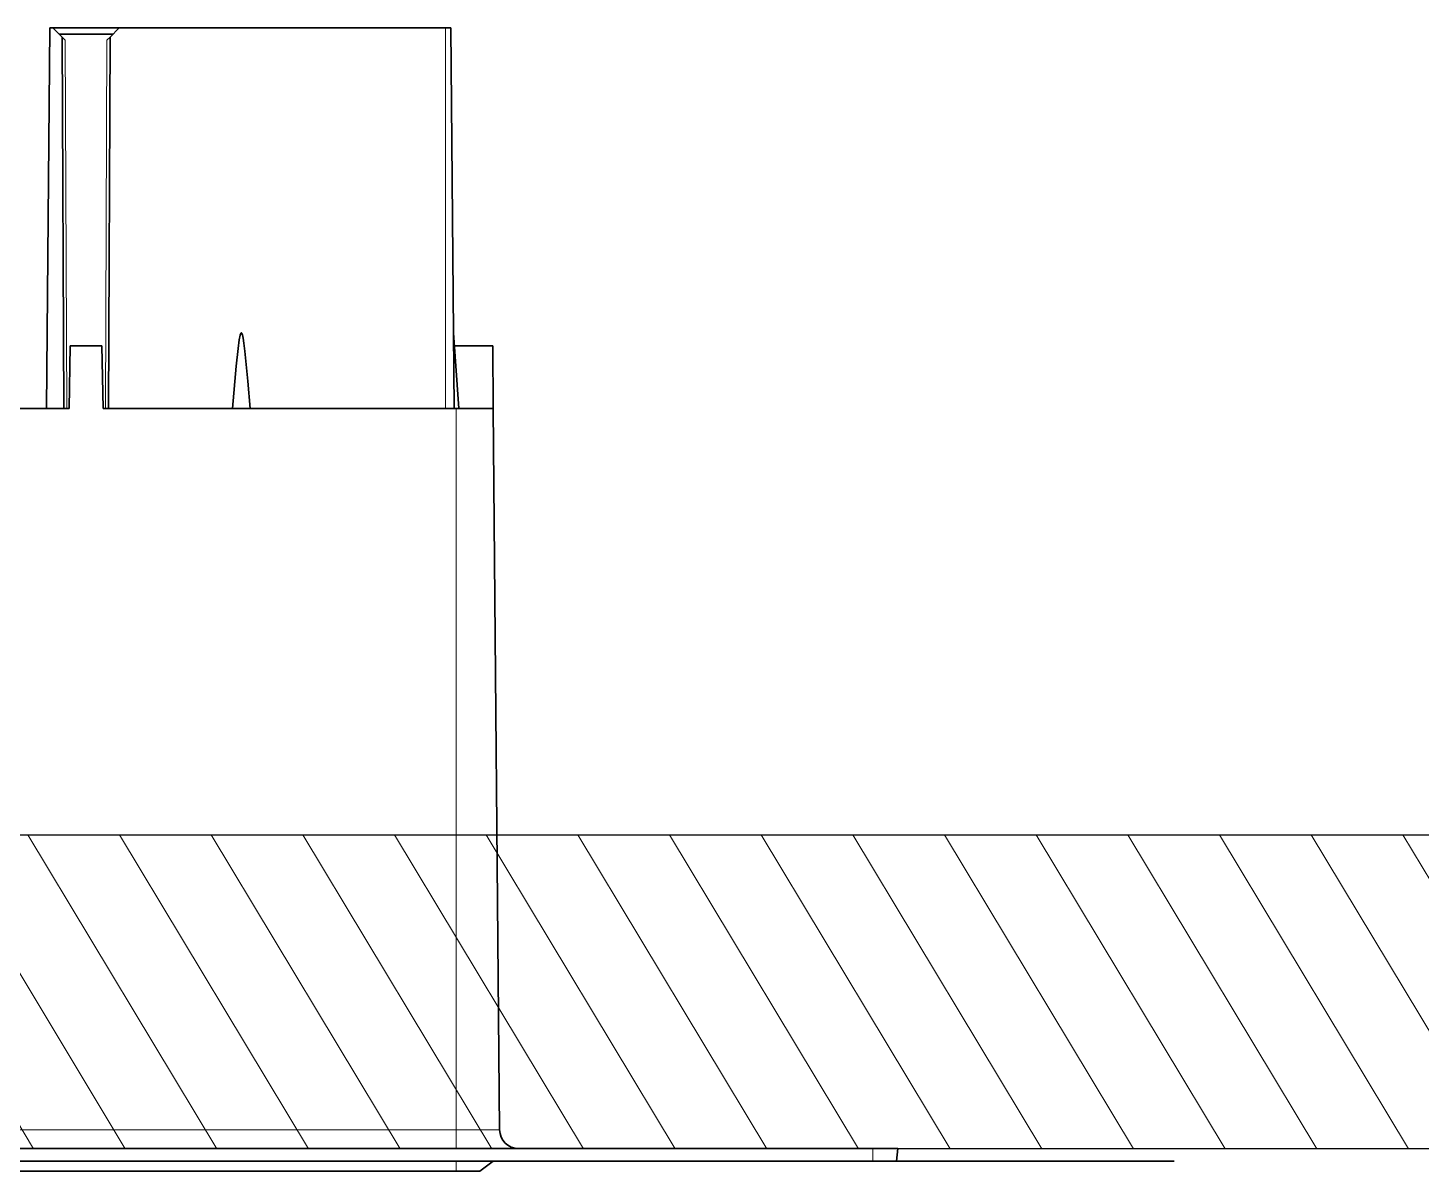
# Model space of a CAD drawing. Header units: inches. Extents: x 258415 to 640093, y 441672 to 945769.
# Drawn here: x 338955 to 339065.9, y 462722.1 to 462813.1 of the extents above; entities that cross this region are included whole.
import ezdxf

# ---------------------------------------------------------------- set-up
doc = ezdxf.new("R2010")
doc.units = ezdxf.units.IN
doc.header["$MEASUREMENT"] = 0
doc.layers.add('CQ Grg Gypsum', color=41, linetype='Continuous')
doc.layers.add('CQ Light Elevation', color=4, linetype='Continuous')
doc.layers.add('CQ Gypsum Hatch', color=8, linetype='Continuous', lineweight=20)
doc.layers.add('CQ Lighting', color=5, linetype='Continuous', lineweight=0)

# ---------------------------------------------------------------- blocks, each defined once
blk = doc.blocks.new('T.HC0E0.HQ12 side 1')
at = {"layer": 'CQ Lighting', "color": 1, "lineweight": 35}
for p, q in [((441385.62, 518907.92), (441385.35, 518877.62)), ((441386.04, 518907.92), (441412, 518907.92)), ((441417.53, 518907.92), (441417.79, 518877.62)), ((441412.86, 518877.62), (441412.73, 518907.19)), ((441416.42, 518877.62), (441416.55, 518907.19)), ((441382.24, 518877.62), (441381.74, 518820.2)), ((441413.29, 518877.62), (441385.19, 518877.62)), ((441478.55, 518877.62), (441415.99, 518877.62)), ((441352.04, 518818.72), (441486.63, 518818.72)), ((441660.24, 518817.72), (441328.06, 518817.72)), ((441352.04, 518817.72), (441486.63, 518817.72)), ((441594.89, 518816.92), (441385.19, 518816.92))]:
    blk.add_line(p, q, dxfattribs=at)
at = {"layer": 'CQ Lighting', "color": 1, "lineweight": 35, "ltscale": 0.010601}
blk.add_line((441386.04, 518907.92), (441385.62, 518907.92), dxfattribs=at)
at = {"layer": 'CQ Lighting', "color": 1, "lineweight": 13}
for p, q in [((441386.04, 518907.92), (441386.04, 518877.62)), ((441413.11, 518877.62), (441412.98, 518906.94)), ((441416.17, 518877.62), (441416.3, 518906.94)), ((441385.19, 518877.62), (441385.19, 518820.2)), ((441385.19, 518820.2), (441594.89, 518820.2))]:
    blk.add_line(p, q, dxfattribs=at)
at = {"layer": 'CQ Lighting', "color": 1, "lineweight": 35, "ltscale": 0.025749}
for p, q in [((441412, 518907.92), (441412.73, 518907.19)), ((441417.28, 518907.92), (441416.55, 518907.19))]:
    blk.add_line(p, q, dxfattribs=at)
at = {"layer": 'CQ Lighting', "color": 1, "lineweight": 35, "ltscale": 0.13185}
blk.add_line((441417.28, 518907.92), (441412, 518907.92), dxfattribs=at)
at = {"layer": 'CQ Lighting', "color": 1, "lineweight": 35, "ltscale": 0.106851}
blk.add_line((441416.78, 518907.42), (441412.5, 518907.42), dxfattribs=at)
at = {"layer": 'CQ Lighting', "color": 1, "lineweight": 35, "ltscale": 0.006255}
blk.add_line((441417.28, 518907.92), (441417.53, 518907.92), dxfattribs=at)
at = {"layer": 'CQ Lighting', "color": 1, "lineweight": 35, "ltscale": 0.008877}
for p, q in [((441412.73, 518907.19), (441412.98, 518906.94)), ((441416.55, 518907.19), (441416.3, 518906.94))]:
    blk.add_line(p, q, dxfattribs=at)
at = {"layer": 'CQ Lighting', "color": 1, "lineweight": 35, "ltscale": 0.150785}
blk.add_line((441385.4, 518883.63), (441384.98, 518877.62), dxfattribs=at)
at = {"layer": 'CQ Lighting', "color": 1, "lineweight": 35, "ltscale": 0.125005}
blk.add_line((441382.24, 518877.62), (441382.28, 518882.62), dxfattribs=at)
at = {"layer": 'CQ Lighting', "color": 1, "lineweight": 35, "ltscale": 0.076233}
blk.add_line((441385.33, 518882.62), (441382.28, 518882.62), dxfattribs=at)
at = {"layer": 'CQ Lighting', "color": 1, "lineweight": 35, "ltscale": 0.125019}
for p, q in [((441413.29, 518877.62), (441413.38, 518882.62)), ((441415.99, 518877.62), (441415.9, 518882.62))]:
    blk.add_line(p, q, dxfattribs=at)
at = {"layer": 'CQ Lighting', "color": 1, "lineweight": 35, "ltscale": 0.063136}
blk.add_line((441415.9, 518882.62), (441413.38, 518882.62), dxfattribs=at)
at = {"layer": 'CQ Lighting', "color": 1, "lineweight": 35, "ltscale": 0.07375}
blk.add_line((441385.19, 518877.62), (441382.24, 518877.62), dxfattribs=at)
at = {"layer": 'CQ Lighting', "color": 1, "lineweight": 35, "ltscale": 0.018807}
blk.add_line((441384.23, 518877.62), (441384.98, 518877.62), dxfattribs=at)
at = {"layer": 'CQ Lighting', "color": 1, "lineweight": 13, "ltscale": 0.086276}
blk.add_line((441381.74, 518820.2), (441385.19, 518820.2), dxfattribs=at)
at = {"layer": 'CQ Lighting', "color": 1, "lineweight": 13, "ltscale": 0.037173}
blk.add_line((441385.19, 518820.2), (441385.19, 518818.72), dxfattribs=at)
at = {"layer": 'CQ Lighting', "color": 1, "lineweight": 35, "ltscale": 0.05}
blk.add_line((441350.04, 518818.72), (441352.04, 518818.72), dxfattribs=at)
at = {"layer": 'CQ Lighting', "color": 1, "lineweight": 35, "ltscale": 0.025188}
blk.add_line((441350.16, 518817.72), (441350.04, 518818.72), dxfattribs=at)
at = {"layer": 'CQ Lighting', "color": 1, "lineweight": 13, "ltscale": 0.025}
blk.add_line((441352.04, 518817.72), (441352.04, 518818.72), dxfattribs=at)
at = {"layer": 'CQ Lighting', "color": 1, "lineweight": 35, "ltscale": 0.04693}
blk.add_line((441350.16, 518817.72), (441352.04, 518817.72), dxfattribs=at)
at = {"layer": 'CQ Lighting', "color": 1, "lineweight": 35, "ltscale": 0.033399}
blk.add_line((441382.24, 518817.72), (441383.31, 518816.92), dxfattribs=at)
at = {"layer": 'CQ Lighting', "color": 1, "lineweight": 13, "ltscale": 0.02}
blk.add_line((441385.19, 518817.72), (441385.19, 518816.92), dxfattribs=at)
at = {"layer": 'CQ Lighting', "color": 1, "lineweight": 35, "ltscale": 0.047001}
blk.add_line((441383.31, 518816.92), (441385.19, 518816.92), dxfattribs=at)
at = {"layer": 'CQ Lighting', "color": 1, "lineweight": 35}
blk.add_lwpolyline([(441402.98, 518877.62), (441402.69, 518880.99), (441402.55, 518882.39), (441402.46, 518883.09), (441402.38, 518883.47), (441402.34, 518883.58), (441402.32, 518883.62), (441402.3, 518883.63), (441402.28, 518883.63), (441402.27, 518883.63), (441402.26, 518883.62), (441402.24, 518883.59), (441402.2, 518883.49), (441402.15, 518883.23), (441402.08, 518882.82), (441402, 518882.19), (441401.78, 518879.8), (441401.6, 518877.62)], dxfattribs=at)
blk.add_arc((441380.24, 518820.22), 1.5, 270, 359.5, dxfattribs=at)

msp = doc.modelspace()

# ---------------------------------------------------------------- hatches: boundary and pattern name
at = {"layer": 'CQ Gypsum Hatch'}
h = msp.add_hatch(dxfattribs=at)
h.set_pattern_fill('ANSI31', color=256, scale=50, angle=76.02858, style=0)
h.set_pattern_definition([(121.0285767, (-6464.915, -0.0223), (-5.35568947, -3.22165956), [])])
edge = h.paths.add_edge_path()
edge.add_line((338261.279, 462748.832), (339551.273, 462748.832))
edge.add_line((339551.273, 462748.832), (339551.273, 462773.832))
edge.add_line((339551.273, 462773.832), (339596.273, 462773.832))
edge.add_line((339596.273, 462773.832), (339596.273, 462748.832))
edge.add_line((339596.273, 462748.832), (339576.273, 462748.832))
edge.add_line((339576.273, 462748.832), (339576.273, 462723.832))
edge.add_line((339576.273, 462723.832), (338236.279, 462723.832))
edge.add_line((338236.279, 462723.832), (338236.279, 462748.832))
edge.add_line((338236.279, 462748.832), (338216.279, 462748.832))
edge.add_line((338216.279, 462748.832), (338216.279, 462773.832))
edge.add_line((338216.279, 462773.832), (338261.279, 462773.832))
edge.add_line((338261.279, 462773.832), (338261.279, 462748.832))
edge.add_line((338261.279, 462748.832), (339551.273, 462748.832))

# ---------------------------------------------------------------- linework, layer by layer
at = {"layer": 'CQ Grg Gypsum', "elevation": 0}
msp.add_lwpolyline([(338261.279, 462748.832), (339551.273, 462748.832), (339551.273, 462773.832), (339596.273, 462773.832), (339596.273, 462748.832), (339576.273, 462748.832), (339576.273, 462723.832), (338236.279, 462723.832), (338236.279, 462748.832), (338216.279, 462748.832), (338216.279, 462773.832), (338261.279, 462773.832), (338261.279, 462748.832), (339551.273, 462748.832)], dxfattribs=at)

# ---------------------------------------------------------------- block references
at = {"layer": 'CQ Light Elevation', "xscale": -1}
msp.add_blockref('T.HC0E0.HQ12 side 1', (780374.311, -56094.863, 0), dxfattribs=at)

doc.saveas('drawing.dxf')
